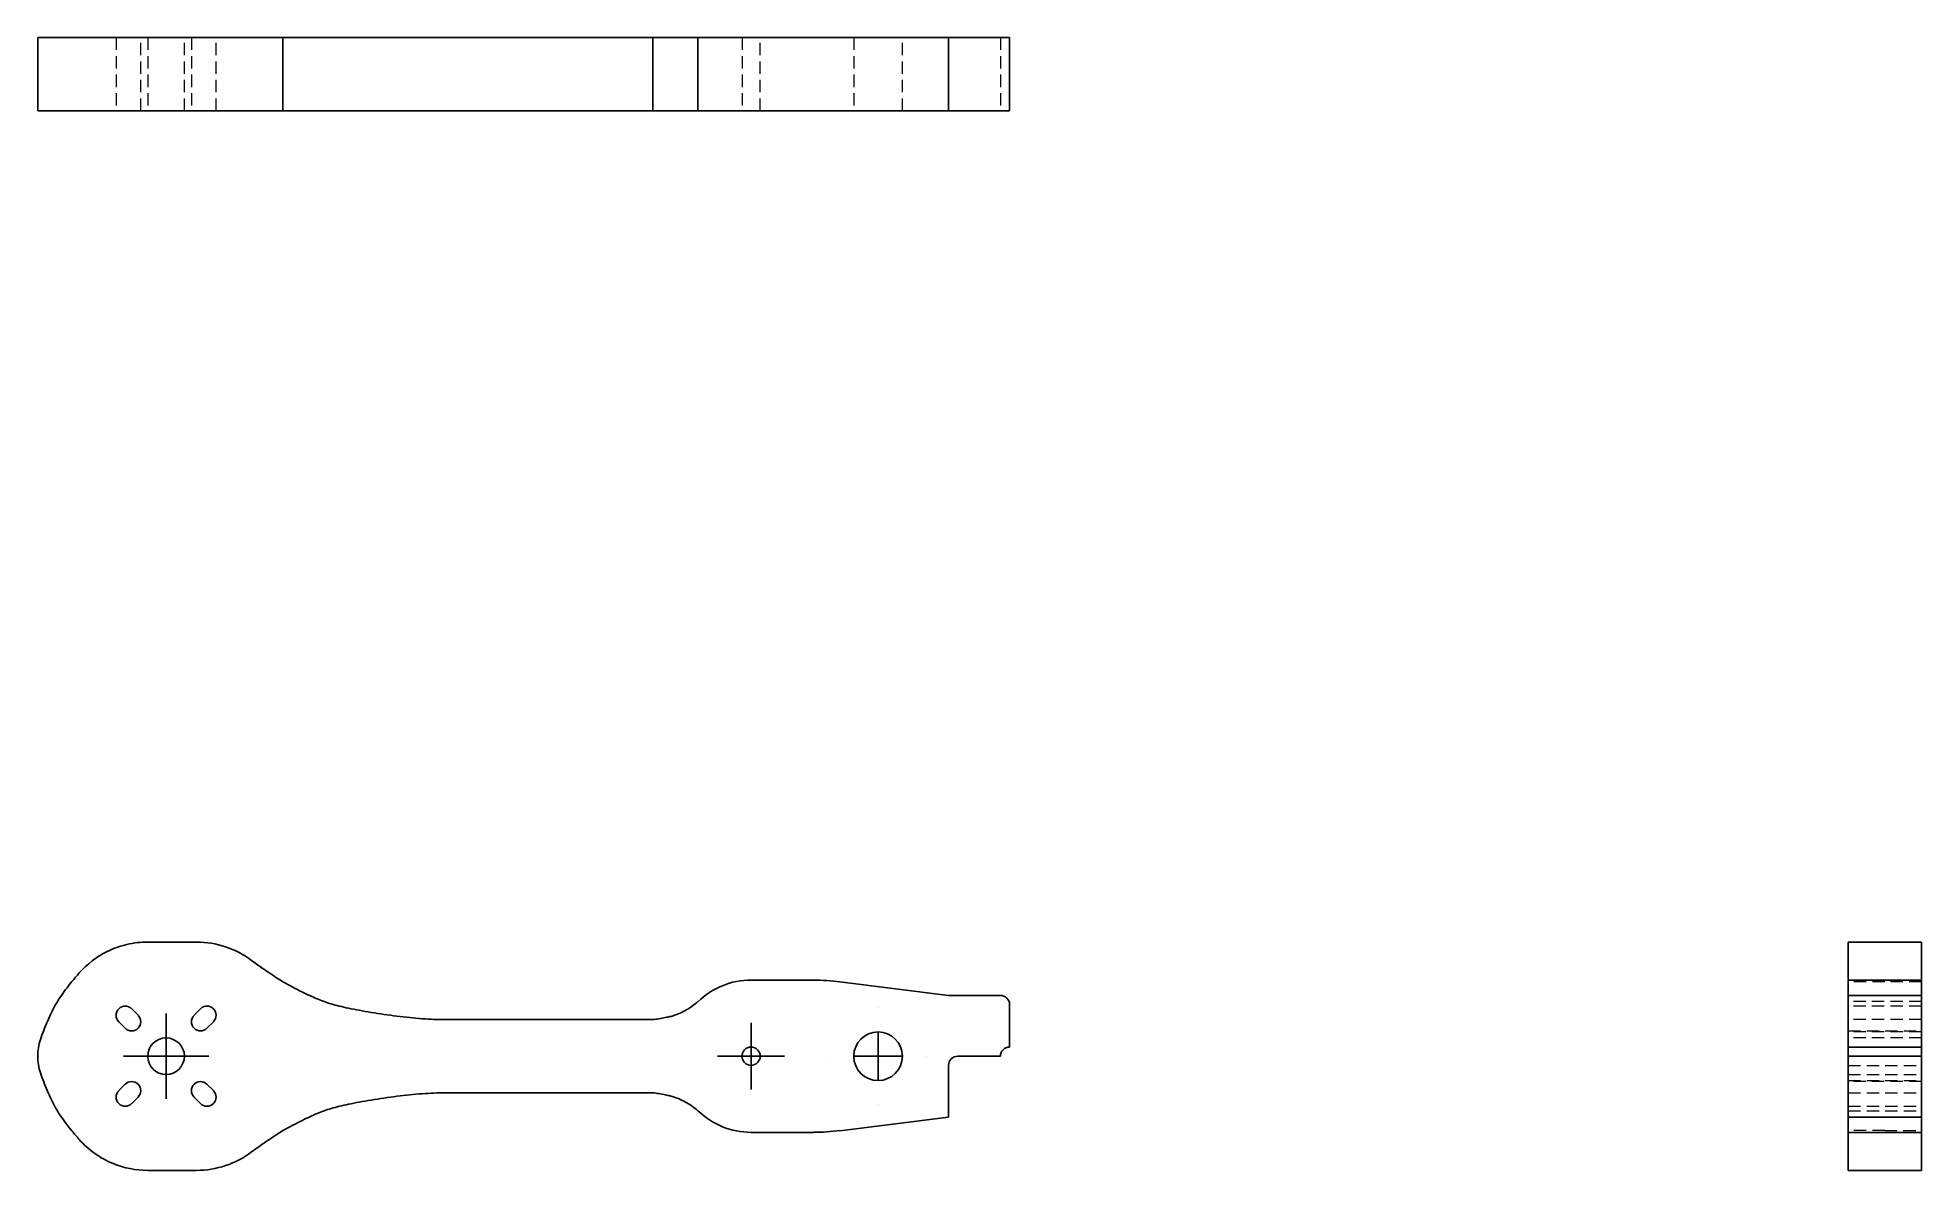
# Model space of a CAD drawing. Header units: millimetres. Extents: x 33 to 227, y 45 to 162.
import ezdxf

# ---------------------------------------------------------------- set-up
doc = ezdxf.new("R2010")
doc.units = ezdxf.units.MM
doc.linetypes.add('HIDDEN', pattern=[1.905, 1.27, -0.635])
doc.layers.add('10', color=7, linetype='Continuous')

# ---------------------------------------------------------------- blocks, each defined once
blk = doc.blocks.new('SW_CENTERMARKSYMBOL_0')
at = {"layer": '10', "color": 0}
for p, q in [((0, 2.5), (0, 3.44)), ((0, 0), (0, 2.5)), ((-2.5, 0), (-3.44, 0)), ((0, 0), (-2.5, 0)), ((0, 0), (0, -2.5)), ((0, 0), (2.5, 0)), ((2.5, 0), (3.44, 0)), ((0, -2.5), (0, -3.44))]:
    blk.add_line(p, q, dxfattribs=at)
blk = doc.blocks.new('SW_CENTERMARKSYMBOL_1')
at = {"layer": '10', "color": 0}
for p, q in [((0, 2.5), (0, 4.38)), ((0, 0), (0, 2.5)), ((-2.5, 0), (-4.38, 0)), ((0, 0), (-2.5, 0)), ((0, 0), (0, -2.5)), ((0, 0), (2.5, 0)), ((2.5, 0), (4.38, 0)), ((0, -2.5), (0, -4.38))]:
    blk.add_line(p, q, dxfattribs=at)
blk = doc.blocks.new('SW_CENTERMARKSYMBOL_2')
at = {"layer": '10', "color": 0}
for p, q in [((0, 5), (0, 5)), ((0, 0), (0, 2.5)), ((-5, 0), (-5, 0)), ((0, 0), (-2.5, 0)), ((0, 0), (0, -2.5)), ((0, 0), (2.5, 0)), ((5, 0), (5, 0)), ((0, -5), (0, -5))]:
    blk.add_line(p, q, dxfattribs=at)

msp = doc.modelspace()

# ---------------------------------------------------------------- linework, layer by layer
at = {"color": 7, "linetype": 'Continuous', "lineweight": 25}
for p, q in [((33.11, 161.76), (33.11, 158)), ((44.42, 161.76), (49.45, 161.76)), ((58.32, 161.76), (58.32, 158)), ((75, 161.76), (96.34, 161.76)), ((96.34, 161.76), (96.34, 154.24)), ((100.99, 161.76), (100.99, 154.24)), ((100.99, 161.76), (106.45, 161.76)), ((106.45, 161.76), (112.87, 161.76)), ((112.87, 161.76), (115.59, 161.76)), ((115.59, 161.76), (126.76, 161.76)), ((126.76, 154.24), (126.76, 161.76)), ((126.76, 161.76), (132.08, 161.76)), ((133.02, 161.76), (132.08, 161.76)), ((133.02, 161.76), (133.02, 154.24)), ((33.11, 158), (33.11, 154.24)), ((58.32, 158), (58.32, 154.24)), ((49.45, 154.24), (44.42, 154.24)), ((96.34, 154.24), (75, 154.24)), ((106.45, 154.24), (100.99, 154.24)), ((112.87, 154.24), (106.45, 154.24)), ((115.59, 154.24), (112.87, 154.24)), ((126.76, 154.24), (115.59, 154.24)), ((132.08, 154.24), (126.76, 154.24)), ((133.02, 154.24), (132.08, 154.24)), ((49.45, 68.74), (44.42, 68.74)), ((223, 68.74), (219.24, 68.74)), ((226.76, 68.74), (223, 68.74)), ((112.87, 64.83), (106.45, 64.83)), ((126.76, 63.26), (115.59, 64.66)), ((219.24, 64.83), (226.76, 64.83)), ((219.24, 64.66), (219.24, 64.83)), ((219.24, 63.26), (219.24, 64.66)), ((226.76, 64.83), (226.76, 64.66)), ((226.76, 64.66), (226.76, 63.26)), ((132.08, 63.26), (126.76, 63.26)), ((133.02, 57.94), (133.02, 62.32)), ((219.24, 62.32), (219.24, 63.26)), ((226.76, 63.26), (219.24, 63.26)), ((219.24, 57.94), (219.24, 62.32)), ((226.76, 62.32), (226.76, 63.26)), ((226.76, 62.32), (226.76, 57.94)), ((42.1, 59.88), (41.44, 60.54)), ((42.77, 61.87), (43.43, 61.21)), ((49.19, 61.21), (49.85, 61.87)), ((51.18, 60.54), (50.51, 59.88)), ((96.34, 60.76), (75, 60.76)), ((127.69, 57), (132.08, 57)), ((219.24, 57), (219.24, 57.94)), ((226.76, 57.94), (219.24, 57.94)), ((226.76, 57), (219.24, 57)), ((219.24, 56.06), (219.24, 57)), ((226.76, 57.94), (226.76, 57)), ((226.76, 56.06), (226.76, 57)), ((126.76, 50.74), (126.76, 56.06)), ((219.24, 50.74), (219.24, 56.06)), ((226.76, 56.06), (226.76, 50.74)), ((41.44, 53.46), (42.1, 54.12)), ((43.43, 52.79), (42.77, 52.13)), ((49.85, 52.13), (49.19, 52.79)), ((50.51, 54.12), (51.18, 53.46)), ((75, 53.24), (96.34, 53.24)), ((115.59, 49.34), (126.76, 50.74)), ((219.24, 50.74), (226.76, 50.74)), ((219.24, 49.34), (219.24, 50.74)), ((226.76, 50.74), (226.76, 49.34)), ((106.45, 49.17), (112.87, 49.17)), ((219.24, 49.17), (219.24, 49.34)), ((219.24, 49.17), (226.76, 49.17)), ((226.76, 49.34), (226.76, 49.17)), ((44.42, 45.26), (49.45, 45.26)), ((223, 45.26), (219.24, 45.26)), ((223, 45.26), (226.76, 45.26))]:
    msp.add_line(p, q, dxfattribs=at)
at = {"color": 7, "linetype": 'HIDDEN', "lineweight": 18}
for p, q in [((41.16, 161.76), (41.16, 154.24)), ((43.71, 154.24), (43.71, 161.76)), ((44.43, 161.76), (44.43, 154.24)), ((48.19, 154.24), (48.19, 161.76)), ((48.91, 161.76), (48.91, 154.24)), ((51.45, 154.24), (51.45, 161.76)), ((105.52, 161.76), (105.52, 154.24)), ((107.39, 154.24), (107.39, 161.76)), ((117.01, 161.76), (117.01, 154.24)), ((122.02, 154.24), (122.02, 161.76)), ((132.08, 161.76), (132.08, 154.24)), ((223, 64.64), (219.24, 64.64)), ((226.76, 64.64), (223, 64.64)), ((226.76, 62.61), (219.24, 62.61)), ((226.76, 62.14), (219.24, 62.14)), ((226.76, 60.76), (219.24, 60.76)), ((219.24, 59.6), (226.76, 59.6)), ((226.76, 59.5), (219.24, 59.5)), ((226.76, 58.88), (219.24, 58.88)), ((219.24, 56.06), (226.76, 56.06)), ((219.24, 55.12), (226.76, 55.12)), ((219.24, 54.5), (226.76, 54.5)), ((226.76, 54.4), (219.24, 54.4)), ((219.24, 53.24), (226.76, 53.24)), ((219.24, 51.86), (226.76, 51.86)), ((219.24, 51.39), (226.76, 51.39)), ((223, 49.36), (219.24, 49.36)), ((223, 49.36), (226.76, 49.36))]:
    msp.add_line(p, q, dxfattribs=at)
at = {"color": 7, "linetype": 'HIDDEN', "lineweight": 18, "flags": 128}
for points in [[(44.42, 68.74), (44.42, 68.74)], [(49.45, 68.74), (49.45, 68.74)], [(55.1, 66.85), (55.1, 66.85)], [(37.38, 65.56), (37.38, 65.56)], [(33.39, 58.71), (33.39, 58.71)], [(33.39, 55.29), (33.39, 55.29)], [(37.38, 48.44), (37.38, 48.44)], [(55.1, 47.15), (55.1, 47.15)], [(44.42, 45.26), (44.42, 45.26)], [(49.45, 45.26), (49.45, 45.26)]]:
    msp.add_lwpolyline(points, dxfattribs=at)
at = {"color": 7, "linetype": 'Continuous', "lineweight": 25}
for centre, radius in [((46.31, 57), 1.88), ((119.51, 57), 2.5), ((106.45, 57), 0.939)]:
    msp.add_circle(centre, radius, dxfattribs=at)
for centre, radius, start, end in [((106.45, 57), 7.83, 90, 134.2486), ((112.87, 42.91), 21.91, 82.875, 90), ((42.1, 61.21), 0.939, 45, 225), ((50.51, 61.21), 0.939, 315, 135), ((132.08, 62.32), 0.939, 360, 90), ((42.77, 60.54), 0.939, 225, 45), ((49.85, 60.54), 0.939, 135, 315), ((127.69, 56.06), 0.939, 90, 180), ((133.02, 57), 0.939, 90.0005, 180.0003), ((42.77, 53.46), 0.939, 315, 135), ((49.85, 53.46), 0.939, 45, 225), ((42.1, 52.79), 0.939, 135, 315), ((50.51, 52.79), 0.939, 225, 45), ((106.45, 57), 7.83, 225.7514, 270), ((112.87, 71.09), 21.91, 270, 277.125)]:
    msp.add_arc(centre, radius, start, end, dxfattribs=at)
for points, knots in [([(33.39, 161.76), (33.3, 161.76), (33.13, 161.76), (33.13, 161.76), (33.12, 161.76)], [0, 0, 0, 0, 0.5598623, 1, 1, 1, 1]), ([(33.39, 161.76), (33.59, 161.76), (33.85, 161.76), (34.25, 161.76), (34.39, 161.76), (34.66, 161.76), (34.8, 161.76), (35.1, 161.76), (35.25, 161.76), (35.59, 161.76), (35.77, 161.76), (36.17, 161.76), (36.4, 161.76), (36.87, 161.76), (37.12, 161.76), (37.38, 161.76)], [0, 0, 0, 0, 0.25, 0.25, 0.375, 0.375, 0.5, 0.5, 0.625, 0.625, 0.75, 0.75, 0.875, 0.875, 1, 1, 1, 1]), ([(44.42, 161.76), (42.9, 161.76), (41.39, 161.76), (40.05, 161.76), (39.04, 161.76), (38.13, 161.76), (37.38, 161.76)], [0, 0, 0, 0, 0.72861, 0.72861, 0.72861, 1.275067, 1.275067, 1.275067, 1.275067]), ([(55.1, 161.76), (55.37, 161.76), (55.67, 161.76), (56.27, 161.76), (56.57, 161.76), (57.14, 161.76), (57.41, 161.76), (57.9, 161.76), (58.13, 161.76), (58.32, 161.76)], [0, 0, 0, 0, 0.25, 0.25, 0.5, 0.5, 0.75, 0.75, 1, 1, 1, 1]), ([(58.32, 161.76), (59.03, 161.76), (59.68, 161.76), (60.84, 161.76), (61.35, 161.76), (62.31, 161.76), (62.77, 161.76), (63.55, 161.76), (63.82, 161.76), (64.41, 161.76), (64.73, 161.76), (65.77, 161.76), (66.56, 161.76), (68.25, 161.76), (69.15, 161.76), (70.92, 161.76), (71.8, 161.76), (73.46, 161.76), (74.25, 161.76), (75, 161.76)], [0, 0, 0, 0, 0.125, 0.125, 0.25, 0.25, 0.375, 0.375, 0.4375, 0.4375, 0.5, 0.5, 0.625, 0.625, 0.75, 0.75, 0.875, 0.875, 1, 1, 1, 1]), ([(96.34, 161.76), (96.54, 161.76), (96.75, 161.76), (97.19, 161.76), (97.42, 161.76), (97.72, 161.76), (97.81, 161.76), (97.97, 161.76), (98.04, 161.76), (98.18, 161.76), (98.25, 161.76), (98.41, 161.76), (98.49, 161.76), (98.77, 161.76), (98.99, 161.76), (99.43, 161.76), (99.65, 161.76), (100.26, 161.76), (100.62, 161.76), (100.99, 161.76)], [0, 0, 0, 0, 0.125, 0.125, 0.25, 0.25, 0.3125, 0.3125, 0.375, 0.375, 0.4375, 0.4375, 0.5, 0.5, 0.625, 0.625, 0.75, 0.75, 1, 1, 1, 1]), ([(33.39, 154.24), (33.3, 154.24), (33.13, 154.24), (33.13, 154.24), (33.12, 154.24)], [0, 0, 0, 0, 0.559849, 1, 1, 1, 1]), ([(37.38, 154.24), (37.12, 154.24), (36.87, 154.24), (36.4, 154.24), (36.17, 154.24), (35.77, 154.24), (35.59, 154.24), (35.25, 154.24), (35.1, 154.24), (34.8, 154.24), (34.66, 154.24), (34.39, 154.24), (34.25, 154.24), (33.85, 154.24), (33.59, 154.24), (33.39, 154.24)], [0, 0, 0, 0, 0.125, 0.125, 0.25, 0.25, 0.375, 0.375, 0.5, 0.5, 0.625, 0.625, 0.75, 0.75, 1, 1, 1, 1]), ([(44.42, 154.24), (43.7, 154.24), (42.99, 154.24), (42.29, 154.24), (41.59, 154.24), (40.91, 154.24), (40.26, 154.24), (39.17, 154.24), (38.19, 154.24), (37.38, 154.24)], [-1.275067, -1.275067, -1.275067, -1.275067, -0.930517, -0.930517, -0.930517, -0.585967, -0.585967, -0.585967, 0, 0, 0, 0]), ([(55.1, 154.24), (54.29, 154.24), (53.39, 154.24), (52.43, 154.24), (51.47, 154.24), (50.46, 154.24), (49.45, 154.24)], [-0.9708585, -0.9708585, -0.9708585, -0.9708585, -0.4854293, -0.4854293, -0.4854293, 0, 0, 0, 0]), ([(58.32, 154.24), (58.13, 154.24), (57.9, 154.24), (57.41, 154.24), (57.14, 154.24), (56.57, 154.24), (56.27, 154.24), (55.67, 154.24), (55.37, 154.24), (55.1, 154.24)], [0, 0, 0, 0, 0.25, 0.25, 0.5, 0.5, 0.75, 0.75, 1, 1, 1, 1]), ([(75, 154.24), (74.25, 154.24), (73.46, 154.24), (71.8, 154.24), (70.92, 154.24), (69.15, 154.24), (68.25, 154.24), (66.56, 154.24), (65.77, 154.24), (64.73, 154.24), (64.41, 154.24), (63.82, 154.24), (63.55, 154.24), (62.77, 154.24), (62.31, 154.24), (61.35, 154.24), (60.84, 154.24), (59.68, 154.24), (59.03, 154.24), (58.32, 154.24)], [0, 0, 0, 0, 0.125, 0.125, 0.25, 0.25, 0.375, 0.375, 0.5, 0.5, 0.5625, 0.5625, 0.625, 0.625, 0.75, 0.75, 0.875, 0.875, 1, 1, 1, 1]), ([(100.99, 154.24), (100.62, 154.24), (100.26, 154.24), (99.65, 154.24), (99.43, 154.24), (98.99, 154.24), (98.77, 154.24), (98.49, 154.24), (98.41, 154.24), (98.25, 154.24), (98.18, 154.24), (98.04, 154.24), (97.97, 154.24), (97.81, 154.24), (97.72, 154.24), (97.42, 154.24), (97.19, 154.24), (96.75, 154.24), (96.54, 154.24), (96.34, 154.24)], [0, 0, 0, 0, 0.25, 0.25, 0.375, 0.375, 0.5, 0.5, 0.5625, 0.5625, 0.625, 0.625, 0.6875, 0.6875, 0.75, 0.75, 0.875, 0.875, 1, 1, 1, 1]), ([(44.42, 68.74), (43.7, 68.74), (42.99, 68.66), (42.29, 68.49), (41.59, 68.33), (40.91, 68.09), (40.26, 67.77), (39.17, 67.23), (38.19, 66.47), (37.38, 65.56)], [-1.275067, -1.275067, -1.275067, -1.275067, -0.930517, -0.930517, -0.930517, -0.585967, -0.585967, -0.585967, 0, 0, 0, 0]), ([(55.1, 66.85), (54.29, 67.46), (53.39, 67.93), (52.43, 68.25), (51.47, 68.57), (50.46, 68.74), (49.45, 68.74)], [-0.9708585, -0.9708585, -0.9708585, -0.9708585, -0.4854293, -0.4854293, -0.4854293, 0, 0, 0, 0]), ([(219.24, 66.85), (219.24, 67.46), (219.24, 67.93), (219.24, 68.25), (219.24, 68.57), (219.24, 68.74), (219.24, 68.74)], [-0.9708585, -0.9708585, -0.9708585, -0.9708585, -0.4854293, -0.4854293, -0.4854293, 0, 0, 0, 0]), ([(58.32, 64.64), (58.13, 64.76), (57.9, 64.91), (57.41, 65.23), (57.14, 65.41), (56.57, 65.8), (56.27, 66.01), (55.67, 66.43), (55.37, 66.64), (55.1, 66.85)], [0, 0, 0, 0, 0.25, 0.25, 0.5, 0.5, 0.75, 0.75, 1, 1, 1, 1]), ([(219.24, 64.88), (219.24, 64.97), (219.24, 65.25), (219.24, 65.72), (219.24, 66.29), (219.24, 66.66), (219.24, 66.85)], [0, 0, 0, 0, 0.12821, 0.44984, 0.728609, 1, 1, 1, 1]), ([(226.76, 66.85), (226.76, 66.61), (226.76, 66.14), (226.76, 65.54), (226.76, 65.12), (226.76, 64.93), (226.76, 64.89)], [0, 0, 0, 0, 0.348548, 0.695431, 0.934336, 1, 1, 1, 1]), ([(37.38, 65.56), (37.12, 65.27), (36.87, 64.97), (36.4, 64.39), (36.17, 64.11), (35.77, 63.58), (35.59, 63.32), (35.25, 62.82), (35.1, 62.57), (34.8, 62.05), (34.66, 61.78), (34.39, 61.21), (34.25, 60.9), (33.85, 59.96), (33.59, 59.29), (33.39, 58.71)], [0, 0, 0, 0, 0.125, 0.125, 0.25, 0.25, 0.375, 0.375, 0.5, 0.5, 0.625, 0.625, 0.75, 0.75, 1, 1, 1, 1]), ([(75, 60.76), (74.25, 60.76), (73.46, 60.8), (71.8, 60.92), (70.92, 61.01), (69.15, 61.23), (68.25, 61.37), (66.56, 61.65), (65.77, 61.79), (64.73, 62.01), (64.41, 62.08), (63.82, 62.23), (63.55, 62.3), (62.77, 62.53), (62.31, 62.7), (61.35, 63.1), (60.84, 63.34), (59.68, 63.92), (59.03, 64.25), (58.32, 64.64)], [0, 0, 0, 0, 0.125, 0.125, 0.25, 0.25, 0.375, 0.375, 0.5, 0.5, 0.5625, 0.5625, 0.625, 0.625, 0.75, 0.75, 0.875, 0.875, 1, 1, 1, 1]), ([(100.99, 62.61), (100.62, 62.29), (100.26, 62.03), (99.65, 61.68), (99.43, 61.57), (98.99, 61.37), (98.77, 61.28), (98.49, 61.18), (98.41, 61.15), (98.25, 61.11), (98.18, 61.09), (98.04, 61.06), (97.97, 61.04), (97.81, 61.01), (97.72, 60.99), (97.42, 60.93), (97.19, 60.89), (96.75, 60.81), (96.54, 60.78), (96.34, 60.76)], [0, 0, 0, 0, 0.25, 0.25, 0.375, 0.375, 0.5, 0.5, 0.5625, 0.5625, 0.625, 0.625, 0.6875, 0.6875, 0.75, 0.75, 0.875, 0.875, 1, 1, 1, 1]), ([(33.39, 58.71), (33.2, 58.16), (33.11, 57.58), (33.11, 57), (33.11, 56.42), (33.2, 55.84), (33.39, 55.29)], [-0.557588, -0.557588, -0.557588, -0.557588, -0.278794, -0.278794, -0.278794, 0, 0, 0, 0]), ([(33.39, 55.29), (33.59, 54.71), (33.85, 54.04), (34.25, 53.1), (34.39, 52.79), (34.66, 52.22), (34.8, 51.95), (35.1, 51.43), (35.25, 51.18), (35.59, 50.68), (35.77, 50.42), (36.17, 49.89), (36.4, 49.61), (36.87, 49.03), (37.12, 48.73), (37.38, 48.44)], [0, 0, 0, 0, 0.25, 0.25, 0.375, 0.375, 0.5, 0.5, 0.625, 0.625, 0.75, 0.75, 0.875, 0.875, 1, 1, 1, 1]), ([(58.32, 49.36), (59.03, 49.75), (59.68, 50.08), (60.84, 50.66), (61.35, 50.9), (62.31, 51.3), (62.77, 51.47), (63.55, 51.7), (63.82, 51.77), (64.41, 51.92), (64.73, 51.99), (65.77, 52.21), (66.56, 52.35), (68.25, 52.63), (69.15, 52.77), (70.92, 52.99), (71.8, 53.08), (73.46, 53.2), (74.25, 53.24), (75, 53.24)], [0, 0, 0, 0, 0.125, 0.125, 0.25, 0.25, 0.375, 0.375, 0.4375, 0.4375, 0.5, 0.5, 0.625, 0.625, 0.75, 0.75, 0.875, 0.875, 1, 1, 1, 1]), ([(96.34, 53.24), (96.54, 53.22), (96.75, 53.19), (97.19, 53.11), (97.42, 53.07), (97.72, 53.01), (97.81, 52.99), (97.97, 52.96), (98.04, 52.94), (98.18, 52.91), (98.25, 52.89), (98.41, 52.85), (98.49, 52.82), (98.77, 52.72), (98.99, 52.63), (99.43, 52.43), (99.65, 52.32), (100.26, 51.97), (100.62, 51.71), (100.99, 51.39)], [0, 0, 0, 0, 0.125, 0.125, 0.25, 0.25, 0.3125, 0.3125, 0.375, 0.375, 0.4375, 0.4375, 0.5, 0.5, 0.625, 0.625, 0.75, 0.75, 1, 1, 1, 1]), ([(37.38, 48.44), (37.85, 47.9), (38.39, 47.42), (38.97, 47), (39.56, 46.59), (40.19, 46.24), (40.86, 45.96), (41.99, 45.5), (43.2, 45.26), (44.42, 45.26)], [-1.275067, -1.275067, -1.275067, -1.275067, -0.930517, -0.930517, -0.930517, -0.585967, -0.585967, -0.585967, 0, 0, 0, 0]), ([(55.1, 47.15), (55.37, 47.36), (55.67, 47.57), (56.27, 47.99), (56.57, 48.2), (57.14, 48.59), (57.41, 48.77), (57.9, 49.09), (58.13, 49.24), (58.32, 49.36)], [0, 0, 0, 0, 0.25, 0.25, 0.5, 0.5, 0.75, 0.75, 1, 1, 1, 1]), ([(219.24, 47.15), (219.24, 47.39), (219.24, 47.86), (219.24, 48.46), (219.24, 48.88), (219.24, 49.07), (219.24, 49.11)], [0, 0, 0, 0, 0.348548, 0.695431, 0.934336, 1, 1, 1, 1]), ([(226.76, 49.12), (226.76, 49.03), (226.76, 48.75), (226.76, 48.28), (226.76, 47.71), (226.76, 47.34), (226.76, 47.15)], [0, 0, 0, 0, 0.1282101, 0.4498396, 0.7286087, 1, 1, 1, 1]), ([(49.45, 45.26), (50.46, 45.26), (51.47, 45.43), (52.43, 45.75), (53.39, 46.07), (54.29, 46.54), (55.1, 47.15)], [-0.9708585, -0.9708585, -0.9708585, -0.9708585, -0.4854293, -0.4854293, -0.4854293, 0, 0, 0, 0]), ([(219.24, 45.26), (219.24, 45.26), (219.24, 45.43), (219.24, 45.75), (219.24, 46.07), (219.24, 46.54), (219.24, 47.15)], [-0.9708585, -0.9708585, -0.9708585, -0.9708585, -0.4854293, -0.4854293, -0.4854293, 0, 0, 0, 0])]:
    msp.add_open_spline(points, degree=3, knots=knots, dxfattribs=at)
for points in [[(55.1, 161.76), (53.49, 161.76), (51.47, 161.76), (49.45, 161.76)], [(226.76, 66.85), (226.76, 68.06), (226.76, 68.74), (226.76, 68.74)], [(226.76, 45.26), (226.76, 45.26), (226.76, 45.94), (226.76, 47.15)]]:
    msp.add_open_spline(points, degree=3, dxfattribs=at)

# ---------------------------------------------------------------- block references
at = {"layer": '10'}
for name, p in [('SW_CENTERMARKSYMBOL_2', (119.51, 57)), ('SW_CENTERMARKSYMBOL_1', (46.31, 57)), ('SW_CENTERMARKSYMBOL_0', (106.45, 57))]:
    msp.add_blockref(name, p, dxfattribs=at)

doc.saveas('drawing.dxf')
